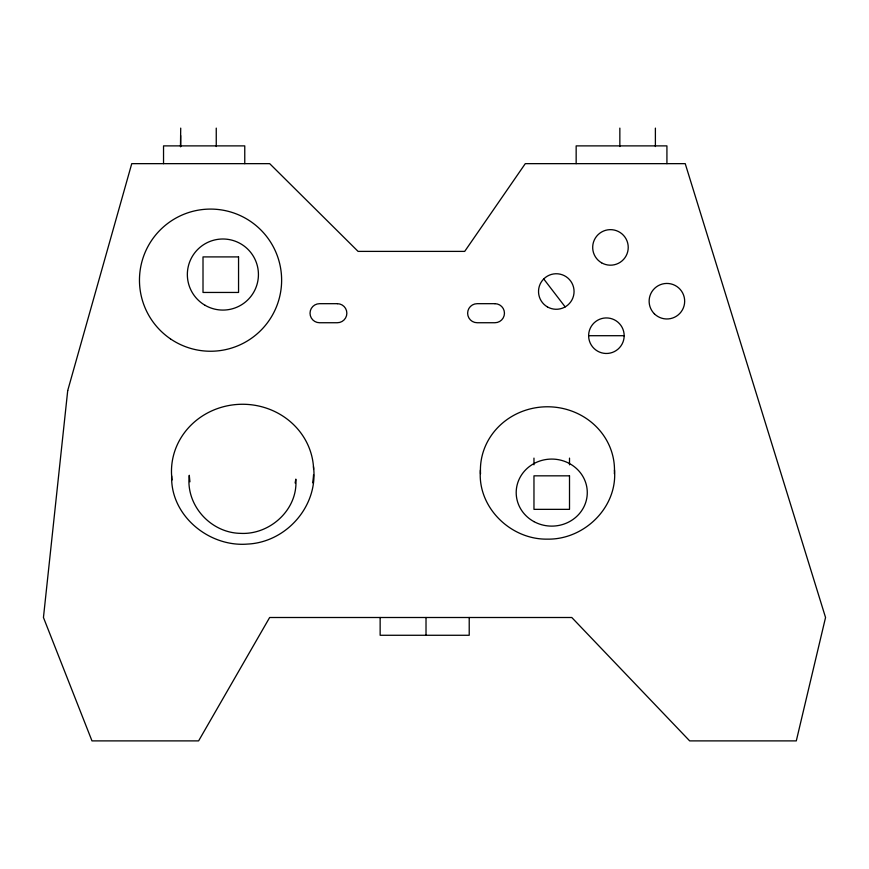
<?xml version="1.0" encoding="UTF-8"?>
<svg xmlns="http://www.w3.org/2000/svg" width="869" height="869" viewBox="0 0 869 869"><rect width="100%" height="100%" fill="white"/><g stroke="black" fill="none" stroke-linecap="round" stroke-linejoin="round"><path stroke-width="1.3" d="M180.719 128.112L180.48 146.655M295.123 483.012L295.829 479.123C298.219 509.332 270.085 534.989 240.517 533.36C210.624 532.893 185.553 505.182 189.279 475.289L189.931 481.817M588.628 335.706L624.17 335.706A17.771 17.771 0 0 0 597.514 320.313A17.771 17.771 0 0 0 597.514 351.098A17.771 17.771 0 0 0 624.17 335.706M543.722 278.949L565.176 306.898M180.654 135.564L180.719 146.655M666.925 163.654L666.925 145.883L576.158 145.883L576.158 163.654M655.389 128.112L655.389 146.535M619.847 128.112L619.847 146.535M614.492 470.01C617.663 507.333 584.196 539.801 547.448 539.138C510.711 539.801 477.233 507.333 480.416 470.01M569.51 458.115L569.51 464.817M533.968 458.115L533.968 464.817M469.217 617.501L469.217 635.272L380.144 635.272L380.144 617.501M426.016 617.501L426.016 635.272M313.47 466.631C318.575 505.715 286.542 542.267 247.513 544.081C209.081 547.253 170.389 515.654 171.649 475.973M244.765 163.654L244.765 145.883L163.535 145.883L163.535 163.654M216.251 128.112L216.251 146.535M480.535 473.801A67.043 63.231 0 0 1 547.448 406.779A67.043 63.231 0 0 1 614.372 473.801M313.546 474.724A71.084 67.043 0 0 1 312.59 482.784M172.073 479.981A71.084 67.043 0 0 1 236.889 404.476A71.084 67.043 0 0 1 313.611 469.303M67.717 390.572L43.45 617.501L91.984 740.888L198.61 740.888L269.651 617.501L571.791 617.501L689.671 740.888L796.297 740.888L825.55 617.501L685.228 163.654L525.289 163.654L464.698 251.391L358.082 251.391L269.694 163.654L131.751 163.654L67.717 390.572M238.551 256.909L203.009 256.909L203.009 292.451L238.551 292.451L238.551 256.909M337.324 303.683L319.553 303.683A9.526 9.526 0 0 0 310.027 313.209A9.526 9.526 0 0 0 319.553 322.736L337.324 322.736A9.526 9.526 0 0 0 346.85 313.209A9.526 9.526 0 0 0 337.324 303.683M494.928 303.683L477.157 303.683A9.526 9.526 0 0 0 467.631 313.209A9.526 9.526 0 0 0 477.157 322.736L494.928 322.736A9.526 9.526 0 0 0 504.454 313.209A9.526 9.526 0 0 0 494.928 303.683M569.51 475.832L533.968 475.832L533.968 509.353L569.51 509.353L569.51 475.832M654.335 313.774A17.771 17.771 0 0 0 684.066 305.801A17.771 17.771 0 0 0 662.297 284.044A17.771 17.771 0 0 0 654.335 313.774M547.405 306.898A17.771 17.771 0 0 0 574.061 291.506A17.771 17.771 0 0 0 547.405 276.125A17.771 17.771 0 0 0 547.405 306.898M601.576 262.807A17.771 17.771 0 0 0 628.233 247.415A17.771 17.771 0 0 0 601.576 232.023A17.771 17.771 0 0 0 601.576 262.807M170.476 338.877A71.084 71.084 0 0 0 281.426 285.51A71.084 71.084 0 0 0 179.731 216.109A71.084 71.084 0 0 0 170.476 338.877M533.968 521.628A35.542 33.522 0 0 0 587.281 492.593A35.542 33.522 0 0 0 533.968 463.568A35.542 33.522 0 0 0 533.968 521.628M205.127 305.323A35.542 35.542 0 0 0 258.43 274.539A35.542 35.542 0 0 0 205.127 243.754A35.542 35.542 0 0 0 205.127 305.323"/></g></svg>
